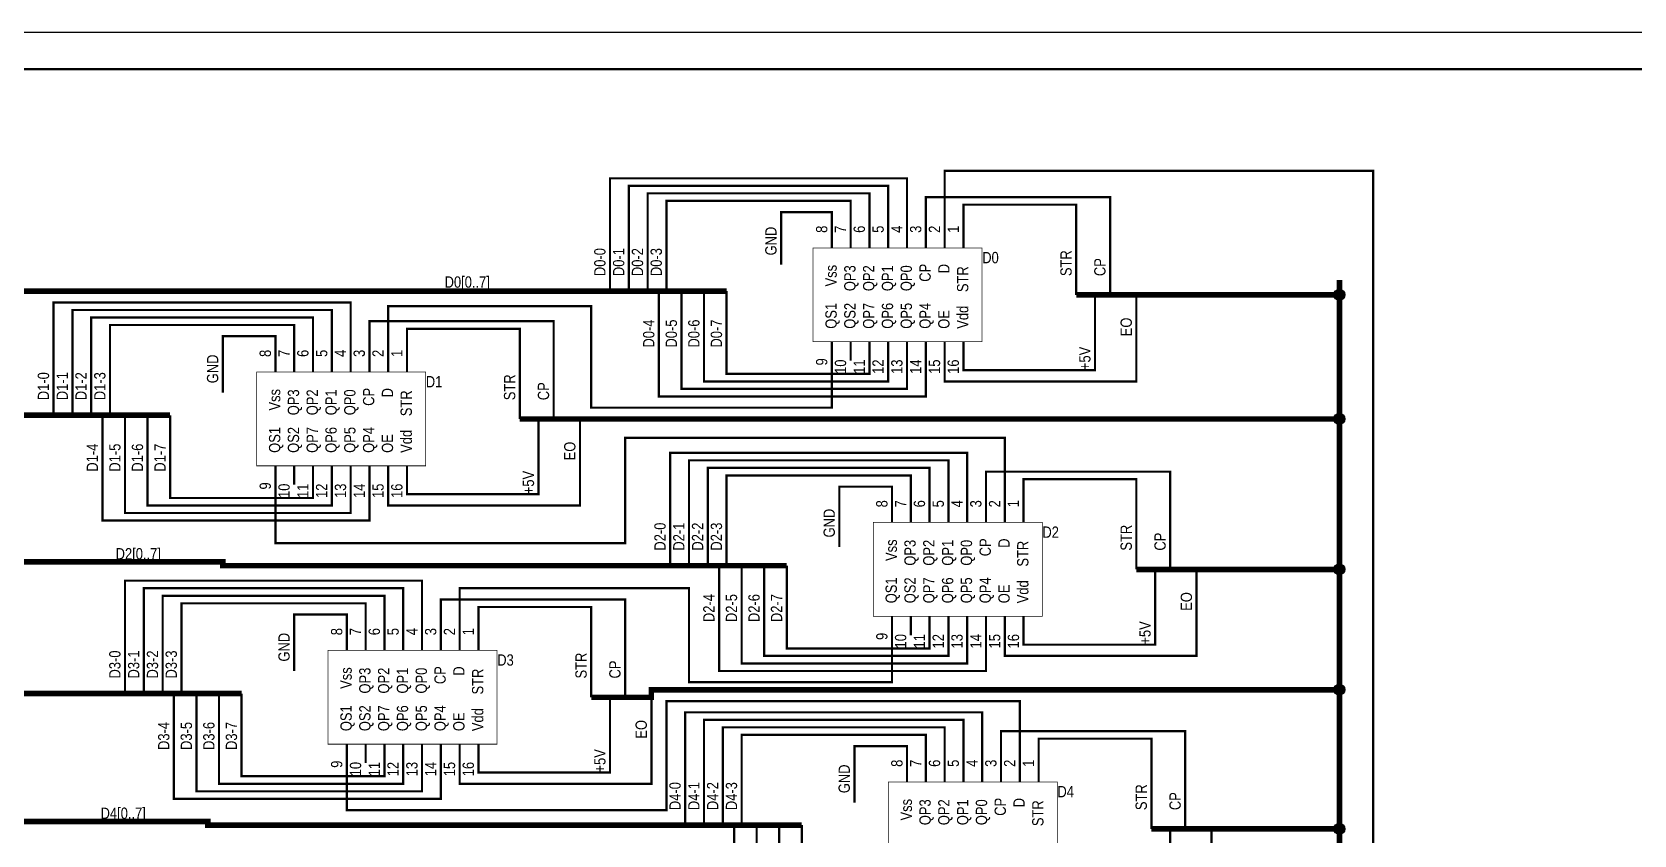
# Model space of a CAD drawing. Header units: millimetres. Extents: x 7140 to 8879, y -16257 to -5062.
# Drawn here: x 7644.9 to 7861.4, y -15098.6 to -14990.1 of the extents above; entities that cross this region are included whole.
import ezdxf

# ---------------------------------------------------------------- set-up
doc = ezdxf.new("R2010")
doc.units = ezdxf.units.MM
doc.styles.get("Standard").update_dxf_attribs({"font": 'ARIALN.TTF', "height": 3.4})

msp = doc.modelspace()

# ---------------------------------------------------------------- linework, layer by layer
msp.add_line((7139.585, -14990.11079), (7980.585, -14990.11079))
at = {"lineweight": 50}
msp.add_line((7159.585, -14995.11079), (7975.585, -14995.11079), dxfattribs=at)
for points, const_width in [([(7763.17778, -15016.727), (7763.17778, -15009.869), (7723.04578, -15009.869), (7723.04578, -15025.109)], 0.29972), ([(7760.63778, -15016.727), (7760.63778, -15010.885), (7725.58578, -15010.885), (7725.58578, -15025.109)], 0.29972), ([(7768.25778, -15016.727), (7768.25778, -15008.853), (7826.16978, -15008.853), (7826.16978, -15248.883), (7843.94978, -15248.883), (7843.94978, -15242.533), (7857.91978, -15242.533), (7857.91978, -15248.883), (7854.10978, -15248.883)], 0.29972), ([(7758.09778, -15016.727), (7758.09778, -15011.901), (7728.12578, -15011.901), (7728.12578, -15025.109)], 0.29972), ([(7755.55778, -15016.727), (7755.55778, -15012.917), (7730.66578, -15012.917), (7730.66578, -15025.109)], 0.29972), ([(7765.71778, -15016.727), (7765.71778, -15012.409), (7790.60978, -15012.409), (7790.60978, -15025.617)], 0.29972), ([(7746.15978, -15021.553), (7746.15978, -15014.441), (7753.01778, -15014.441), (7753.01778, -15016.727)], 0.29972), ([(7770.79778, -15016.727), (7770.79778, -15013.425), (7786.03778, -15013.425), (7786.03778, -15025.617)], 0.29972), ([(7753.01778, -15019.267), (7753.01778, -15016.727)], 0.29972), ([(7755.55778, -15019.267), (7755.55778, -15016.727)], 0.29972), ([(7758.09778, -15019.267), (7758.09778, -15016.727)], 0.29972), ([(7760.63778, -15019.267), (7760.63778, -15016.727)], 0.29972), ([(7763.17778, -15019.267), (7763.17778, -15016.727)], 0.29972), ([(7765.71778, -15019.267), (7765.71778, -15016.727)], 0.29972), ([(7768.25778, -15019.267), (7768.25778, -15016.727)], 0.29972), ([(7770.79778, -15019.267), (7770.79778, -15016.727)], 0.29972), ([(7750.47795, -15019.26738), (7773.31707, -15019.26738), (7773.31707, -15031.94576), (7750.47795, -15031.94576), (7750.47795, -15019.26738)], 0.09906), ([(7483.26978, -15024.093), (7642.65478, -15024.093), (7642.65478, -15025.109), (7738.79378, -15025.109)], 0.7493), ([(7821.59778, -15062.701), (7821.59778, -15023.585)], 0.7493), ([(7765.71778, -15034.507), (7765.71778, -15039.333), (7729.64978, -15039.333), (7729.64978, -15025.109)], 0.29972), ([(7763.17778, -15034.507), (7763.17778, -15038.317), (7732.69778, -15038.317), (7732.69778, -15025.109)], 0.29972), ([(7760.63778, -15034.507), (7760.63778, -15037.301), (7735.74578, -15037.301), (7735.74578, -15025.109)], 0.29972), ([(7758.09778, -15034.507), (7758.09778, -15036.285), (7738.79378, -15036.285), (7738.79378, -15025.109)], 0.29972), ([(7768.25778, -15034.507), (7768.25778, -15037.301), (7794.16578, -15037.301), (7794.16578, -15025.617)], 0.29972), ([(7770.79778, -15034.507), (7770.79778, -15035.777), (7788.57778, -15035.777), (7788.57778, -15025.617)], 0.29972), ([(7786.03778, -15025.617), (7821.59778, -15025.617)], 0.7493), ([(7687.99378, -15033.491), (7687.99378, -15026.633), (7647.86178, -15026.633), (7647.86178, -15041.873)], 0.29972), ([(7685.45378, -15033.491), (7685.45378, -15027.649), (7650.40178, -15027.649), (7650.40178, -15041.873)], 0.29972), ([(7693.07378, -15033.491), (7693.07378, -15027.141), (7720.50578, -15027.141), (7720.50578, -15040.857), (7753.01778, -15040.857), (7753.01778, -15034.507)], 0.29972), ([(7682.91378, -15033.491), (7682.91378, -15028.665), (7652.94178, -15028.665), (7652.94178, -15041.873)], 0.29972), ([(7680.37378, -15033.491), (7680.37378, -15029.681), (7655.48178, -15029.681), (7655.48178, -15041.873)], 0.29972), ([(7690.53378, -15033.491), (7690.53378, -15029.173), (7715.42578, -15029.173), (7715.42578, -15042.381)], 0.29972), ([(7695.61378, -15033.491), (7695.61378, -15030.189), (7710.85378, -15030.189), (7710.85378, -15042.381)], 0.29972), ([(7670.72178, -15038.825), (7670.72178, -15031.205), (7677.83378, -15031.205), (7677.83378, -15033.491)], 0.29972), ([(7753.01778, -15031.967), (7753.01778, -15034.507)], 0.29972), ([(7755.55778, -15031.967), (7755.55778, -15034.507)], 0.29972), ([(7758.09778, -15031.967), (7758.09778, -15034.507)], 0.29972), ([(7760.63778, -15031.967), (7760.63778, -15034.507)], 0.29972), ([(7763.17778, -15031.967), (7763.17778, -15034.507)], 0.29972), ([(7765.71778, -15031.967), (7765.71778, -15034.507)], 0.29972), ([(7768.25778, -15031.967), (7768.25778, -15034.507)], 0.29972), ([(7770.79778, -15031.967), (7770.79778, -15034.507)], 0.29972), ([(7677.83378, -15036.031), (7677.83378, -15033.491)], 0.29972), ([(7680.37378, -15036.031), (7680.37378, -15033.491)], 0.29972), ([(7682.91378, -15036.031), (7682.91378, -15033.491)], 0.29972), ([(7685.45378, -15036.031), (7685.45378, -15033.491)], 0.29972), ([(7687.99378, -15036.031), (7687.99378, -15033.491)], 0.29972), ([(7690.53378, -15036.031), (7690.53378, -15033.491)], 0.29972), ([(7693.07378, -15036.031), (7693.07378, -15033.491)], 0.29972), ([(7695.61378, -15036.031), (7695.61378, -15033.491)], 0.29972), ([(7675.29387, -15036.03158), (7698.13299, -15036.03158), (7698.13299, -15048.70996), (7675.29387, -15048.70996), (7675.29387, -15036.03158)], 0.09906), ([(7268.89378, -15047.461), (7456.85378, -15047.461), (7456.85378, -15041.873), (7663.60978, -15041.873)], 0.7493), ([(7690.53378, -15051.271), (7690.53378, -15056.097), (7654.46578, -15056.097), (7654.46578, -15041.873)], 0.29972), ([(7687.99378, -15051.271), (7687.99378, -15055.081), (7657.51378, -15055.081), (7657.51378, -15041.873)], 0.29972), ([(7685.45378, -15051.271), (7685.45378, -15054.065), (7660.56178, -15054.065), (7660.56178, -15041.873)], 0.29972), ([(7682.91378, -15051.271), (7682.91378, -15053.049), (7663.60978, -15053.049), (7663.60978, -15041.873)], 0.29972), ([(7693.07378, -15051.271), (7693.07378, -15054.065), (7718.98178, -15054.065), (7718.98178, -15042.381)], 0.29972), ([(7695.61378, -15051.271), (7695.61378, -15052.541), (7713.39378, -15052.541), (7713.39378, -15042.381)], 0.29972), ([(7710.85378, -15042.381), (7821.59778, -15042.381)], 0.7493), ([(7677.83378, -15051.271), (7677.83378, -15059.145), (7725.07778, -15059.145), (7725.07778, -15044.921), (7776.38578, -15044.921), (7776.38578, -15053.811)], 0.29972), ([(7771.30578, -15053.811), (7771.30578, -15046.953), (7731.17378, -15046.953), (7731.17378, -15062.193)], 0.29972), ([(7677.83378, -15048.731), (7677.83378, -15051.271)], 0.29972), ([(7680.37378, -15048.731), (7680.37378, -15051.271)], 0.29972), ([(7682.91378, -15048.731), (7682.91378, -15051.271)], 0.29972), ([(7685.45378, -15048.731), (7685.45378, -15051.271)], 0.29972), ([(7687.99378, -15048.731), (7687.99378, -15051.271)], 0.29972), ([(7690.53378, -15048.731), (7690.53378, -15051.271)], 0.29972), ([(7693.07378, -15048.731), (7693.07378, -15051.271)], 0.29972), ([(7695.61378, -15048.731), (7695.61378, -15051.271)], 0.29972), ([(7768.76578, -15053.811), (7768.76578, -15047.969), (7733.71378, -15047.969), (7733.71378, -15062.193)], 0.29972), ([(7766.22578, -15053.811), (7766.22578, -15048.985), (7736.25378, -15048.985), (7736.25378, -15062.193)], 0.29972), ([(7773.84578, -15053.811), (7773.84578, -15049.493), (7798.73778, -15049.493), (7798.73778, -15062.701)], 0.29972), ([(7763.68578, -15053.811), (7763.68578, -15050.001), (7738.79378, -15050.001), (7738.79378, -15062.193)], 0.29972), ([(7754.03378, -15059.653), (7754.03378, -15051.525), (7761.14578, -15051.525), (7761.14578, -15053.811)], 0.29972), ([(7778.92578, -15053.811), (7778.92578, -15050.509), (7794.16578, -15050.509), (7794.16578, -15062.701)], 0.29972), ([(7761.14578, -15056.351), (7761.14578, -15053.811)], 0.29972), ([(7763.68578, -15056.351), (7763.68578, -15053.811)], 0.29972), ([(7766.22578, -15056.351), (7766.22578, -15053.811)], 0.29972), ([(7768.76578, -15056.351), (7768.76578, -15053.811)], 0.29972), ([(7771.30578, -15056.351), (7771.30578, -15053.811)], 0.29972), ([(7773.84578, -15056.351), (7773.84578, -15053.811)], 0.29972), ([(7776.38578, -15056.351), (7776.38578, -15053.811)], 0.29972), ([(7778.92578, -15056.351), (7778.92578, -15053.811)], 0.29972), ([(7758.60585, -15056.35087), (7781.44498, -15056.35087), (7781.44498, -15069.02925), (7758.60585, -15069.02925), (7758.60585, -15056.35087)], 0.09906), ([(7482.76178, -15061.685), (7670.72178, -15061.685), (7670.72178, -15062.193), (7746.92178, -15062.193)], 0.7493), ([(7773.84578, -15071.591), (7773.84578, -15076.417), (7737.77778, -15076.417), (7737.77778, -15062.193)], 0.29972), ([(7771.30578, -15071.591), (7771.30578, -15075.401), (7740.82578, -15075.401), (7740.82578, -15062.193)], 0.29972), ([(7768.76578, -15071.591), (7768.76578, -15074.385), (7743.87378, -15074.385), (7743.87378, -15062.193)], 0.29972), ([(7766.22578, -15071.591), (7766.22578, -15073.369), (7746.92178, -15073.369), (7746.92178, -15062.193)], 0.29972), ([(7776.38578, -15071.591), (7776.38578, -15074.385), (7802.29378, -15074.385), (7802.29378, -15062.701)], 0.29972), ([(7778.92578, -15071.591), (7778.92578, -15072.861), (7796.70578, -15072.861), (7796.70578, -15062.701)], 0.29972), ([(7794.16578, -15062.701), (7821.59778, -15062.701)], 0.7493), ([(7821.59778, -15133.821), (7821.59778, -15062.701)], 0.7493), ([(7697.64578, -15071.083), (7697.64578, -15064.225), (7657.51378, -15064.225), (7657.51378, -15079.465)], 0.29972), ([(7695.10578, -15071.083), (7695.10578, -15065.241), (7660.05378, -15065.241), (7660.05378, -15079.465)], 0.29972), ([(7692.56578, -15071.083), (7692.56578, -15066.257), (7662.59378, -15066.257), (7662.59378, -15079.465)], 0.29972), ([(7700.18578, -15071.083), (7700.18578, -15066.765), (7725.07778, -15066.765), (7725.07778, -15079.973)], 0.29972), ([(7702.72578, -15071.083), (7702.72578, -15065.241), (7733.71378, -15065.241), (7733.71378, -15077.941), (7761.14578, -15077.941), (7761.14578, -15071.591)], 0.29972), ([(7690.02578, -15071.083), (7690.02578, -15067.273), (7665.13378, -15067.273), (7665.13378, -15079.465)], 0.29972), ([(7680.37378, -15076.417), (7680.37378, -15068.797), (7687.48578, -15068.797), (7687.48578, -15071.083)], 0.29972), ([(7705.26578, -15071.083), (7705.26578, -15067.781), (7720.50578, -15067.781), (7720.50578, -15079.973)], 0.29972), ([(7761.14578, -15069.051), (7761.14578, -15071.591)], 0.29972), ([(7763.68578, -15069.051), (7763.68578, -15071.591)], 0.29972), ([(7766.22578, -15069.051), (7766.22578, -15071.591)], 0.29972), ([(7768.76578, -15069.051), (7768.76578, -15071.591)], 0.29972), ([(7771.30578, -15069.051), (7771.30578, -15071.591)], 0.29972), ([(7773.84578, -15069.051), (7773.84578, -15071.591)], 0.29972), ([(7776.38578, -15069.051), (7776.38578, -15071.591)], 0.29972), ([(7778.92578, -15069.051), (7778.92578, -15071.591)], 0.29972), ([(7687.48578, -15073.623), (7687.48578, -15071.083)], 0.29972), ([(7690.02578, -15073.623), (7690.02578, -15071.083)], 0.29972), ([(7692.56578, -15073.623), (7692.56578, -15071.083)], 0.29972), ([(7695.10578, -15073.623), (7695.10578, -15071.083)], 0.29972), ([(7697.64578, -15073.623), (7697.64578, -15071.083)], 0.29972), ([(7700.18578, -15073.623), (7700.18578, -15071.083)], 0.29972), ([(7702.72578, -15073.623), (7702.72578, -15071.083)], 0.29972), ([(7705.26578, -15073.623), (7705.26578, -15071.083)], 0.29972), ([(7684.94517, -15073.62333), (7707.7843, -15073.62333), (7707.7843, -15086.3017), (7684.94517, -15086.3017), (7684.94517, -15073.62333)], 0.09906), ([(7276.00578, -15083.021), (7463.96578, -15083.021), (7463.96578, -15079.465), (7673.26178, -15079.465)], 0.7493), ([(7700.18578, -15088.863), (7700.18578, -15093.689), (7664.11778, -15093.689), (7664.11778, -15079.465)], 0.29972), ([(7697.64578, -15088.863), (7697.64578, -15092.673), (7667.16578, -15092.673), (7667.16578, -15079.465)], 0.29972), ([(7695.10578, -15088.863), (7695.10578, -15091.657), (7670.21378, -15091.657), (7670.21378, -15079.465)], 0.29972), ([(7692.56578, -15088.863), (7692.56578, -15090.641), (7673.26178, -15090.641), (7673.26178, -15079.465)], 0.29972), ([(7702.72578, -15088.863), (7702.72578, -15091.657), (7728.63378, -15091.657), (7728.63378, -15079.973)], 0.29972), ([(7705.26578, -15088.863), (7705.26578, -15090.133), (7723.04578, -15090.133), (7723.04578, -15079.973)], 0.29972), ([(7720.50578, -15079.973), (7728.63378, -15079.973), (7728.63378, -15078.957), (7821.59778, -15078.957)], 0.7493), ([(7687.48578, -15088.863), (7687.48578, -15095.213), (7730.66578, -15095.213), (7730.66578, -15080.481), (7778.41778, -15080.481), (7778.41778, -15088.863)], 0.29972), ([(7773.33778, -15088.863), (7773.33778, -15082.005), (7733.20578, -15082.005), (7733.20578, -15097.245)], 0.29972), ([(7770.79778, -15088.863), (7770.79778, -15083.021), (7735.74578, -15083.021), (7735.74578, -15097.245)], 0.29972), ([(7768.25778, -15088.863), (7768.25778, -15084.037), (7738.28578, -15084.037), (7738.28578, -15097.245)], 0.29972), ([(7775.87778, -15088.863), (7775.87778, -15084.545), (7800.76978, -15084.545), (7800.76978, -15097.753)], 0.29972), ([(7687.48578, -15086.323), (7687.48578, -15088.863)], 0.29972), ([(7690.02578, -15086.323), (7690.02578, -15088.863)], 0.29972), ([(7692.56578, -15086.323), (7692.56578, -15088.863)], 0.29972), ([(7695.10578, -15086.323), (7695.10578, -15088.863)], 0.29972), ([(7697.64578, -15086.323), (7697.64578, -15088.863)], 0.29972), ([(7700.18578, -15086.323), (7700.18578, -15088.863)], 0.29972), ([(7702.72578, -15086.323), (7702.72578, -15088.863)], 0.29972), ([(7705.26578, -15086.323), (7705.26578, -15088.863)], 0.29972), ([(7765.71778, -15088.863), (7765.71778, -15085.053), (7740.82578, -15085.053), (7740.82578, -15097.245)], 0.29972), ([(7756.06578, -15094.197), (7756.06578, -15086.577), (7763.17778, -15086.577), (7763.17778, -15088.863)], 0.29972), ([(7780.95778, -15088.863), (7780.95778, -15085.561), (7796.19778, -15085.561), (7796.19778, -15097.753)], 0.29972), ([(7763.17778, -15091.403), (7763.17778, -15088.863)], 0.29972), ([(7765.71778, -15091.403), (7765.71778, -15088.863)], 0.29972), ([(7768.25778, -15091.403), (7768.25778, -15088.863)], 0.29972), ([(7770.79778, -15091.403), (7770.79778, -15088.863)], 0.29972), ([(7773.33778, -15091.403), (7773.33778, -15088.863)], 0.29972), ([(7775.87778, -15091.403), (7775.87778, -15088.863)], 0.29972), ([(7778.41778, -15091.403), (7778.41778, -15088.863)], 0.29972), ([(7780.95778, -15091.403), (7780.95778, -15088.863)], 0.29972), ([(7760.6375, -15091.4027), (7783.47662, -15091.4027), (7783.47662, -15104.08241), (7760.6375, -15104.08241), (7760.6375, -15091.4027)], 0.09906), ([(7480.72978, -15096.737), (7668.68978, -15096.737), (7668.68978, -15097.245), (7748.95378, -15097.245)], 0.7493), ([(7775.87778, -15106.643), (7775.87778, -15111.469), (7739.80978, -15111.469), (7739.80978, -15097.245)], 0.29972), ([(7773.33778, -15106.643), (7773.33778, -15110.453), (7742.85778, -15110.453), (7742.85778, -15097.245)], 0.29972), ([(7770.79778, -15106.643), (7770.79778, -15109.437), (7745.90578, -15109.437), (7745.90578, -15097.245)], 0.29972), ([(7768.25778, -15106.643), (7768.25778, -15108.421), (7748.95378, -15108.421), (7748.95378, -15097.245)], 0.29972), ([(7796.19778, -15097.753), (7821.59778, -15097.753)], 0.7493), ([(7778.41778, -15106.643), (7778.41778, -15109.437), (7804.32578, -15109.437), (7804.32578, -15097.753)], 0.29972), ([(7780.95778, -15106.643), (7780.95778, -15107.913), (7798.73778, -15107.913), (7798.73778, -15097.753)], 0.29972)]:
    msp.add_lwpolyline(points, dxfattribs=dict(const_width=const_width))
at = {"const_width": 0.762}
for points in [[(7821.21678, -15025.617, 1), (7821.97878, -15025.617, 1)], [(7821.21678, -15042.381, 1), (7821.97878, -15042.381, 1)], [(7821.21678, -15062.701, 1), (7821.97878, -15062.701, 1)], [(7821.21678, -15078.957, 1), (7821.97878, -15078.957, 1)], [(7821.21678, -15097.753, 1), (7821.97878, -15097.753, 1)]]:
    msp.add_lwpolyline(points, format="xyb", close=True, dxfattribs=at)
for centre, major_axis, ratio in [((7821.58749, -15025.60657), (0, 0.75112), 0.999993237), ((7821.58749, -15025.60657), (0, 0.75112), 0.999993237), ((7821.58749, -15042.37077), (0, 0.75112), 0.999993237), ((7821.58749, -15042.37077), (0, 0.75112), 0.999993237), ((7821.58749, -15062.69006), (0, 0.75112), 0.999993237), ((7821.58749, -15062.69006), (0, 0.75112), 0.999993237), ((7821.58749, -15062.69006), (0, 0.75112), 0.999993237), ((7821.58749, -15062.69006), (0, 0.75112), 0.999993237), ((7821.58749, -15062.69006), (0, 0.75112), 0.999993237), ((7821.58749, -15062.69006), (0, 0.75112), 0.999993237), ((7821.58749, -15078.94668), (0, 0.75178), 0.999111417), ((7821.58749, -15078.94668), (0, 0.75178), 0.999111417), ((7821.58749, -15097.74256), (0, 0.75178), 0.999108042), ((7821.58749, -15097.74256), (0, 0.75178), 0.999108042)]:
    msp.add_ellipse(centre, major_axis=major_axis, ratio=ratio)

# ---------------------------------------------------------------- texts
for s, p in [('GND', (7745.54466, -15020.283)), ('8', (7752.40266, -15017.235)), ('7', (7754.94266, -15017.235)), ('6', (7757.48266, -15017.235)), ('5', (7760.02266, -15017.235)), ('4', (7762.56266, -15017.235)), ('3', (7765.10266, -15017.235)), ('2', (7767.64266, -15017.235)), ('1', (7770.18266, -15017.235)), ('D0-0', (7722.43066, -15023.077)), ('D0-1', (7724.97066, -15023.077)), ('D0-2', (7727.51066, -15023.077)), ('D0-3', (7730.05066, -15023.077)), ('Vss', (7753.67266, -15024.47563)), ('CP', (7766.37266, -15023.84033)), ('D', (7768.91266, -15022.69679)), ('STR', (7785.42266, -15023.077)), ('CP', (7789.99466, -15023.077)), ('QP3', (7756.21266, -15025.11094)), ('QP2', (7758.75266, -15025.11094)), ('QP1', (7761.29266, -15025.11094)), ('QP0', (7763.83266, -15025.11094)), ('STR', (7771.45266, -15025.238)), ('QS1', (7753.67266, -15030.189)), ('QS2', (7756.21266, -15030.189)), ('QP7', (7758.75266, -15030.189)), ('QP6', (7761.29266, -15030.189)), ('QP5', (7763.83266, -15030.189)), ('QP4', (7766.37266, -15030.189)), ('OE', (7768.91266, -15030.189)), ('Vdd', (7771.45266, -15030.189)), ('D0-4', (7729.03466, -15032.729)), ('D0-5', (7732.08266, -15032.729)), ('D0-6', (7735.13066, -15032.729)), ('D0-7', (7738.17866, -15032.729)), ('EO', (7793.55066, -15031.205)), ('GND', (7670.10666, -15037.555)), ('8', (7677.21866, -15033.999)), ('7', (7679.75866, -15033.999)), ('6', (7682.29866, -15033.999)), ('5', (7684.83866, -15033.999)), ('4', (7687.37866, -15033.999)), ('3', (7689.91866, -15033.999)), ('2', (7692.45866, -15033.999)), ('1', (7694.99866, -15033.999)), ('9', (7752.40266, -15035.14254)), ('10', (7754.94266, -15036.28609)), ('11', (7757.48266, -15036.28609)), ('12', (7760.02266, -15036.28609)), ('13', (7762.56266, -15036.28609)), ('14', (7765.10266, -15036.28609)), ('15', (7767.64266, -15036.28609)), ('16', (7770.18266, -15036.28609)), ('+5V', (7787.96266, -15035.777)), ('D1-0', (7647.24666, -15039.841)), ('D1-1', (7649.78666, -15039.841)), ('D1-2', (7652.32666, -15039.841)), ('D1-3', (7654.86666, -15039.841)), ('STR', (7710.23866, -15039.841)), ('Vss', (7678.48866, -15041.23963)), ('QP3', (7681.02866, -15041.87494)), ('QP2', (7683.56866, -15041.87494)), ('QP1', (7686.10866, -15041.87494)), ('QP0', (7688.64866, -15041.87494)), ('CP', (7691.18866, -15040.60433)), ('D', (7693.72866, -15039.46079)), ('STR', (7696.26866, -15042.002)), ('CP', (7714.81066, -15039.841)), ('QS1', (7678.48866, -15046.953)), ('QS2', (7681.02866, -15046.953)), ('QP7', (7683.56866, -15046.953)), ('QP6', (7686.10866, -15046.953)), ('QP5', (7688.64866, -15046.953)), ('QP4', (7691.18866, -15046.953)), ('OE', (7693.72866, -15046.953)), ('Vdd', (7696.26866, -15046.953)), ('D1-4', (7653.85066, -15049.493)), ('D1-5', (7656.89866, -15049.493)), ('D1-6', (7659.94666, -15049.493)), ('D1-7', (7662.99466, -15049.493)), ('EO', (7718.36666, -15047.969)), ('+5V', (7712.77866, -15052.541)), ('9', (7677.21866, -15051.90654)), ('10', (7679.75866, -15053.05009)), ('11', (7682.29866, -15053.05009)), ('12', (7684.83866, -15053.05009)), ('13', (7687.37866, -15053.05009)), ('14', (7689.91866, -15053.05009)), ('15', (7692.45866, -15053.05009)), ('16', (7694.99866, -15053.05009)), ('8', (7760.53066, -15054.319)), ('7', (7763.07066, -15054.319)), ('6', (7765.61066, -15054.319)), ('5', (7768.15066, -15054.319)), ('4', (7770.69066, -15054.319)), ('3', (7773.23066, -15054.319)), ('2', (7775.77066, -15054.319)), ('1', (7778.31066, -15054.319)), ('GND', (7753.41866, -15058.383)), ('D2-0', (7730.55866, -15060.161)), ('D2-1', (7733.09866, -15060.161)), ('D2-2', (7735.63866, -15060.161)), ('D2-3', (7738.17866, -15060.161)), ('STR', (7793.55066, -15060.161)), ('CP', (7798.12266, -15060.161)), ('Vss', (7761.80066, -15061.55963)), ('QP3', (7764.34066, -15062.19494)), ('QP2', (7766.88066, -15062.19494)), ('QP1', (7769.42066, -15062.19494)), ('QP0', (7771.96066, -15062.19494)), ('CP', (7774.50066, -15060.92433)), ('D', (7777.04066, -15059.78079)), ('STR', (7779.58066, -15062.322)), ('QS1', (7761.80066, -15067.273)), ('QS2', (7764.34066, -15067.273)), ('QP7', (7766.88066, -15067.273)), ('QP6', (7769.42066, -15067.273)), ('QP5', (7771.96066, -15067.273)), ('QP4', (7774.50066, -15067.273)), ('OE', (7777.04066, -15067.273)), ('Vdd', (7779.58066, -15067.273)), ('D2-4', (7737.16266, -15069.813)), ('D2-5', (7740.21066, -15069.813)), ('D2-6', (7743.25866, -15069.813)), ('D2-7', (7746.30666, -15069.813)), ('EO', (7801.67866, -15068.289)), ('GND', (7679.75866, -15075.147)), ('8', (7686.87066, -15071.591)), ('7', (7689.41066, -15071.591)), ('6', (7691.95066, -15071.591)), ('5', (7694.49066, -15071.591)), ('4', (7697.03066, -15071.591)), ('3', (7699.57066, -15071.591)), ('2', (7702.11066, -15071.591)), ('1', (7704.65066, -15071.591)), ('9', (7760.53066, -15072.22654)), ('+5V', (7796.09066, -15072.861)), ('10', (7763.07066, -15073.37009)), ('11', (7765.61066, -15073.37009)), ('12', (7768.15066, -15073.37009)), ('13', (7770.69066, -15073.37009)), ('14', (7773.23066, -15073.37009)), ('15', (7775.77066, -15073.37009)), ('16', (7778.31066, -15073.37009)), ('D3-0', (7656.89866, -15077.433)), ('D3-1', (7659.43866, -15077.433)), ('D3-2', (7661.97866, -15077.433)), ('D3-3', (7664.51866, -15077.433)), ('STR', (7719.89066, -15077.433)), ('CP', (7724.46266, -15077.433)), ('Vss', (7688.14066, -15078.83163)), ('QP3', (7690.68066, -15079.46694)), ('QP2', (7693.22066, -15079.46694)), ('QP1', (7695.76066, -15079.46694)), ('QP0', (7698.30066, -15079.46694)), ('CP', (7700.84066, -15078.19633)), ('D', (7703.38066, -15077.05279)), ('STR', (7705.92066, -15079.594)), ('QS1', (7688.14066, -15084.545)), ('QS2', (7690.68066, -15084.545)), ('QP7', (7693.22066, -15084.545)), ('QP6', (7695.76066, -15084.545)), ('QP5', (7698.30066, -15084.545)), ('QP4', (7700.84066, -15084.545)), ('OE', (7703.38066, -15084.545)), ('Vdd', (7705.92066, -15084.545)), ('D3-4', (7663.50266, -15087.085)), ('D3-5', (7666.55066, -15087.085)), ('D3-6', (7669.59866, -15087.085)), ('D3-7', (7672.64666, -15087.085)), ('EO', (7728.01866, -15085.561)), ('9', (7686.87066, -15089.49854)), ('+5V', (7722.43066, -15090.133)), ('8', (7762.56266, -15089.371)), ('7', (7765.10266, -15089.371)), ('6', (7767.64266, -15089.371)), ('5', (7770.18266, -15089.371)), ('4', (7772.72266, -15089.371)), ('3', (7775.26266, -15089.371)), ('2', (7777.80266, -15089.371)), ('1', (7780.34266, -15089.371)), ('10', (7689.41066, -15090.64209)), ('11', (7691.95066, -15090.64209)), ('12', (7694.49066, -15090.64209)), ('13', (7697.03066, -15090.64209)), ('14', (7699.57066, -15090.64209)), ('15', (7702.11066, -15090.64209)), ('16', (7704.65066, -15090.64209)), ('GND', (7755.45066, -15092.927)), ('D4-0', (7732.59066, -15095.213)), ('D4-1', (7735.13066, -15095.213)), ('D4-2', (7737.67066, -15095.213)), ('D4-3', (7740.21066, -15095.213)), ('STR', (7795.58266, -15095.213)), ('CP', (7800.15466, -15095.213)), ('Vss', (7763.83266, -15096.61163)), ('QP3', (7766.37266, -15097.24694)), ('QP2', (7768.91266, -15097.24694)), ('QP1', (7771.45266, -15097.24694)), ('QP0', (7773.99266, -15097.24694)), ('CP', (7776.53266, -15095.97633)), ('D', (7779.07266, -15094.83279)), ('STR', (7781.61266, -15097.374))]:
    msp.add_text(s, height=1.524, rotation=90).set_placement(p)
for s, p in [('D0', (7773.33778, -15021.34012)), ('D0[0..7]', (7700.69378, -15024.64212)), ('D1', (7698.15378, -15038.10412)), ('D2', (7781.46578, -15058.42412)), ('D2[0..7]', (7656.24378, -15061.34512)), ('D3', (7707.80578, -15075.69612)), ('D4', (7783.49778, -15093.47612)), ('D4[0..7]', (7654.21178, -15096.39712))]:
    msp.add_text(s, height=1.524).set_placement(p)

doc.saveas('drawing.dxf')
